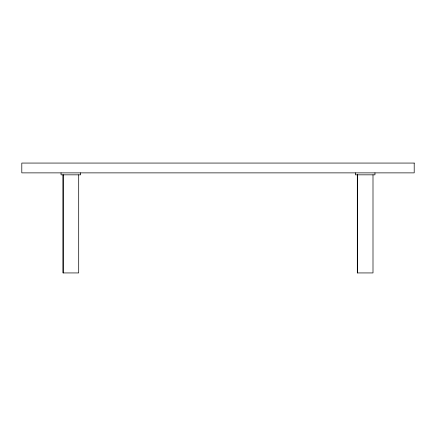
<?xml version="1.0" encoding="UTF-8"?>
<svg xmlns="http://www.w3.org/2000/svg" width="436" height="436" viewBox="0 0 436 436"><rect width="100%" height="100%" fill="white"/><g stroke="black" fill="none" stroke-linecap="round" stroke-linejoin="round"><path stroke-width="0.65" d="M374.96 172.874L374.96 174.836L355.34 174.836L355.34 172.874M372.998 174.836L372.998 272.936L357.302 272.936L357.302 174.836M357.498 174.836L357.498 272.936M80.66 172.874L80.66 174.836L61.04 174.836L61.04 172.874M78.698 174.836L78.698 272.936L63.002 272.936L63.002 174.836M63.198 174.836L63.198 272.936M414.2 163.064L21.8 163.064L21.8 172.874L414.2 172.874L414.2 163.064"/></g></svg>
